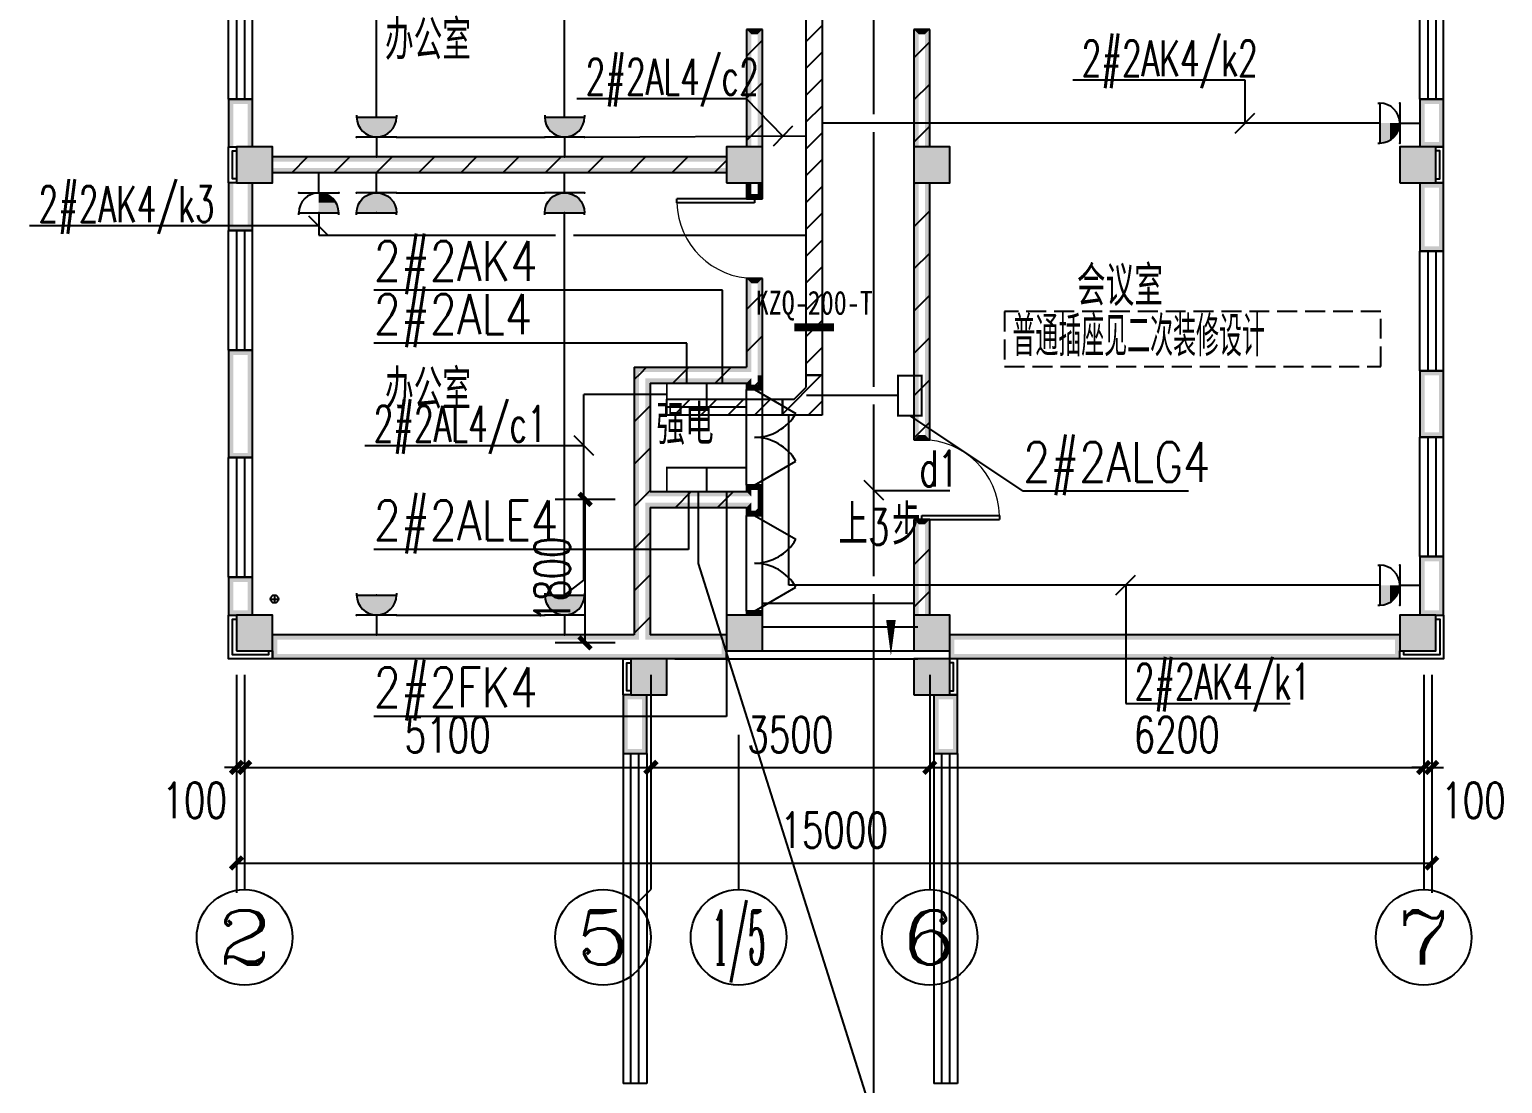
# Model space of a CAD drawing. Extents: x 101023 to 279373, y -114511 to 293844.
# Drawn here: x 127580 to 146069, y 80808 to 94038 of the extents above; entities that cross this region are included whole.
import ezdxf
from ezdxf.enums import TextEntityAlignment as Align

# ---------------------------------------------------------------- set-up
doc = ezdxf.new("R2010")
doc.units = 0
doc.header["$LTSCALE"] = 1000
doc.header["$MEASUREMENT"] = 0
doc.linetypes.add('DASH', pattern=[0.35, 0.25, -0.1])
for name, color, linetype in [('A-WALL-PATT', 252, 'Continuous'), ('AXIS', 3, 'Continuous'), ('AXIS_TEXT', 7, 'Continuous'), ('BZ', 7, 'Continuous'), ('CABLETRAY', 3, 'Continuous'), ('COLUMN', 2, 'Continuous'), ('DIM-照明', 3, 'Continuous'), ('DIM_SYMB', 3, 'Continuous'), ('DOOR_FIRE', 4, 'Continuous'), ('DOTLN', 2, 'DASH'), ('EQUIP-插座', 3, 'Continuous'), ('EQUIP-照明', 3, 'Continuous'), ('EQUIP-箱柜', 3, 'Continuous'), ('PUB_DIM', 3, 'Continuous'), ('PUB_HATCH', 8, 'Continuous'), ('PUB_TEXT', 7, 'Continuous'), ('PUB_WALL', 2, 'Continuous'), ('STAIR', 2, 'Continuous'), ('TEL_HATCH', 8, 'Continuous'), ('WALL', 2, 'Continuous'), ('WINDOW', 2, 'Continuous'), ('WIRE-照明', 6, 'Continuous'), ('抗震支吊架', 2, 'Continuous'), ('排水', 153, 'Continuous'), ('看线', 30, 'Continuous')]:
    doc.layers.add(name, color=color, linetype=linetype)
doc.styles.add('_TCH_AXIS', font='COMPLEX', dxfattribs={"bigfont": 'GBCBIG'})
doc.styles.add('_TCH_DIM', font='simplex.shx', dxfattribs={"bigfont": 'gbcbig.shx'})
doc.styles.add('_TCH_DIM_T3', font='SIMPLEX', dxfattribs={"width": 0.705882, "bigfont": 'GBCBIG'})
doc.styles.add('_TEL_DIM', font='simplex.shx', dxfattribs={"width": 0.8, "height": 3.5, "bigfont": 'gbcbig.shx'})
doc.styles.add('COMPLEX', font='COMPLEX')
doc.styles.add('kzcad', font='', dxfattribs={"width": 0.8})
doc.styles.get("Standard").update_dxf_attribs({"font": 'simplex.shx', "width": 0.8, "bigfont": 'gbcbig.shx'})
doc.styles.get('kzcad').set_extended_font_data('SimSun')
doc.dimstyles.new('_TCH_ARCH&&150', dxfattribs={"dimtxt": 446.25, "dimasz": 150, "dimexe": 375, "dimexo": 450, "dimgap": 189.375, "dimtad": 1, "dimdec": 0, "dimzin": 0, "dimdsep": 46, "dimtxsty": '_TCH_DIM_T3', "dimblk": 'ARCHTICK', "dimcen": 0.09, "dimclrt": 7, "dimazin": 2, "dimtfac": 1, "dimtdec": 0, "dimtix": 1, "dimtmove": 2, "dimatfit": 3, "dimfxl": 1, "dimtolj": 1, "dimtzin": 0, "dimarcsym": 0})
pattern_1 = [(45, (-906447.23, -635367.28), (-265.16515, 265.16515), [])]

# ---------------------------------------------------------------- blocks, each defined once
blk = doc.blocks.new('$equip$00001237')
for p, q in [((-0.5, 1.05), (-0.5, 1)), ((-0.5, 1), (0.5, 1)), ((0.5, 1.05), (0.5, 1)), ((0.5, 0.5), (-0.5, 0.5)), ((0, 0.5), (0, 0))]:
    blk.add_line(p, q)
blk.add_arc((0, 1), 0.5, 180, 0)
for p in [(0, 1), (-0.5, 0.5), (0.5, 0.5), (0, 0)]:
    blk.add_point(p)
for points in [[(0.433, 0.75), (-0.433, 0.75), (0.5, 1), (-0.5, 1)], [(0.25, 0.567), (-0.25, 0.567), (0.433, 0.75), (-0.433, 0.75)], [(0, 0.5), (0, 0.5), (0.25, 0.567), (-0.25, 0.567)]]:
    blk.add_solid(points)
at = {"flags": 9}
blk.add_attdef('A', (0, 0), '', height=0.00002, dxfattribs=at)
blk = doc.blocks.new('$equip$00001239')
for p, q in [((-0.5, 1.05), (-0.5, 1)), ((0.5, 1), (-0.5, 1)), ((0.5, 1.05), (0.5, 1)), ((0.5, 0.5), (-0.5, 0.5)), ((0, 0.5), (0, 0))]:
    blk.add_line(p, q)
blk.add_arc((0, 1), 0.5, 180, 0)
for points in [[(0, 0.75), (-0.433, 0.75), (0, 1), (-0.5, 1)], [(0, 0.567), (-0.25, 0.567), (0, 0.75), (-0.433, 0.75)], [(0, 0.5), (0, 0.5), (0, 0.567), (-0.25, 0.567)]]:
    blk.add_solid(points)
at = {"layer": 'EQUIP-照明'}
for p in [(0, 1), (-0.5, 0.5), (0.5, 0.5), (0, 0)]:
    blk.add_point(p, dxfattribs=at)
at = {"layer": 'EQUIP-照明', "flags": 9}
blk.add_attdef('A', (0, 0), '', height=0.00002, dxfattribs=at)
blk = doc.blocks.new('ng')
at = {"layer": '排水'}
for p, q in [((345991, 781358), (346091, 781358)), ((346041, 781408), (346041, 781308))]:
    blk.add_line(p, q, dxfattribs=at)
blk.add_circle((346041, 781358), 50, dxfattribs=at)
blk = doc.blocks.new('雨水管')
at = {"layer": '排水'}
blk.add_blockref('ng', (585943, -106115), dxfattribs=at)
blk = doc.blocks.new('_AXISO')
blk.add_circle((0, 0), 0.5)
at = {"layer": 'AXIS_TEXT', "style": 'COMPLEX', "width": 1.041667}
blk.add_attdef('A', text='', height=0.56, dxfattribs=at).set_placement((-0.25, -0.28), (0.25, -0.28), align=Align.FIT)
blk = doc.blocks.new('_ArchTick')
at = {"color": 0, "linetype": 'ByBlock', "const_width": 0.4}
blk.add_lwpolyline([(-0.5, -0.5), (0.5, 0.5)], dxfattribs=at)
blk = doc.blocks.new('*D88')
at = {"layer": 'Defpoints', "color": 0, "transparency": 16777216}
for p in [(931558, 802293), (946558, 802293), (946558, 800679)]:
    blk.add_point(p, dxfattribs=at)
at = {"layer": 'PUB_DIM', "color": 0, "lineweight": -2, "transparency": 16777216}
for p, q in [((931558, 801843), (931558, 800304)), ((946558, 801843), (946558, 800304)), ((931558, 800679), (946558, 800679))]:
    blk.add_line(p, q, dxfattribs=at)
at = {"layer": 'PUB_DIM', "color": 0, "lineweight": -2, "transparency": 16777216, "xscale": 150, "yscale": 150, "zscale": 150, "rotation": 180}
blk.add_blockref('_ArchTick', (931558, 800679), dxfattribs=at)
at = {"layer": 'PUB_DIM', "color": 0, "lineweight": -2, "transparency": 16777216, "xscale": 150, "yscale": 150, "zscale": 150}
blk.add_blockref('_ArchTick', (946558, 800679), dxfattribs=at)
at = {"layer": 'PUB_DIM', "color": 7, "transparency": 16777216, "insert": (939058, 801091), "char_height": 446.2, "attachment_point": 5, "style": '_TCH_DIM_T3'}
blk.add_mtext('\\A1;15000', dxfattribs=at)
blk = doc.blocks.new('*D89')
at = {"layer": 'Defpoints', "color": 0, "transparency": 16777216}
for p in [(931558, 803493), (931658, 803493), (931658, 801879)]:
    blk.add_point(p, dxfattribs=at)
at = {"layer": 'PUB_DIM', "color": 0, "lineweight": -2, "transparency": 16777216}
for p, q in [((931558, 803043), (931558, 801504)), ((931658, 803043), (931658, 801504)), ((931558, 801879), (931408, 801879)), ((931558, 801879), (931658, 801879)), ((931658, 801879), (931808, 801879))]:
    blk.add_line(p, q, dxfattribs=at)
at = {"layer": 'PUB_DIM', "color": 0, "lineweight": -2, "transparency": 16777216, "xscale": 150, "yscale": 150, "zscale": 150}
blk.add_blockref('_ArchTick', (931558, 801879), dxfattribs=at)
at = {"layer": 'PUB_DIM', "color": 0, "lineweight": -2, "transparency": 16777216, "xscale": 150, "yscale": 150, "zscale": 150, "rotation": 180}
blk.add_blockref('_ArchTick', (931658, 801879), dxfattribs=at)
at = {"layer": 'PUB_DIM', "color": 7, "transparency": 16777216, "insert": (931033, 801466), "char_height": 446.2, "attachment_point": 5, "style": '_TCH_DIM_T3'}
blk.add_mtext('\\A1;100', dxfattribs=at)
blk = doc.blocks.new('*D90')
at = {"layer": 'Defpoints', "color": 0, "transparency": 16777216}
for p in [(931658, 803493), (936758, 803493), (936758, 801879)]:
    blk.add_point(p, dxfattribs=at)
at = {"layer": 'PUB_DIM', "color": 0, "lineweight": -2, "transparency": 16777216}
for p, q in [((931658, 803043), (931658, 801504)), ((936758, 803043), (936758, 801504)), ((931658, 801879), (936758, 801879))]:
    blk.add_line(p, q, dxfattribs=at)
at = {"layer": 'PUB_DIM', "color": 0, "lineweight": -2, "transparency": 16777216, "xscale": 150, "yscale": 150, "zscale": 150, "rotation": 180}
blk.add_blockref('_ArchTick', (931658, 801879), dxfattribs=at)
at = {"layer": 'PUB_DIM', "color": 0, "lineweight": -2, "transparency": 16777216, "xscale": 150, "yscale": 150, "zscale": 150}
blk.add_blockref('_ArchTick', (936758, 801879), dxfattribs=at)
at = {"layer": 'PUB_DIM', "color": 7, "transparency": 16777216, "insert": (934208, 802291), "char_height": 446.2, "attachment_point": 5, "style": '_TCH_DIM_T3'}
blk.add_mtext('\\A1;5100', dxfattribs=at)
blk = doc.blocks.new('*D91')
at = {"layer": 'Defpoints', "color": 0, "transparency": 16777216}
for p in [(936758, 803493), (940258, 803493), (940258, 801879)]:
    blk.add_point(p, dxfattribs=at)
at = {"layer": 'PUB_DIM', "color": 0, "lineweight": -2, "transparency": 16777216}
for p, q in [((936758, 803043), (936758, 801504)), ((940258, 803043), (940258, 801504)), ((936758, 801879), (940258, 801879))]:
    blk.add_line(p, q, dxfattribs=at)
at = {"layer": 'PUB_DIM', "color": 0, "lineweight": -2, "transparency": 16777216, "xscale": 150, "yscale": 150, "zscale": 150, "rotation": 180}
blk.add_blockref('_ArchTick', (936758, 801879), dxfattribs=at)
at = {"layer": 'PUB_DIM', "color": 0, "lineweight": -2, "transparency": 16777216, "xscale": 150, "yscale": 150, "zscale": 150}
blk.add_blockref('_ArchTick', (940258, 801879), dxfattribs=at)
at = {"layer": 'PUB_DIM', "color": 7, "transparency": 16777216, "insert": (938508, 802291), "char_height": 446.2, "attachment_point": 5, "style": '_TCH_DIM_T3'}
blk.add_mtext('\\A1;3500', dxfattribs=at)
blk = doc.blocks.new('*D92')
at = {"layer": 'Defpoints', "color": 0, "transparency": 16777216}
for p in [(940258, 803493), (946458, 803493), (946458, 801879)]:
    blk.add_point(p, dxfattribs=at)
at = {"layer": 'PUB_DIM', "color": 0, "lineweight": -2, "transparency": 16777216}
for p, q in [((940258, 803043), (940258, 801504)), ((946458, 803043), (946458, 801504)), ((940258, 801879), (946458, 801879))]:
    blk.add_line(p, q, dxfattribs=at)
at = {"layer": 'PUB_DIM', "color": 0, "lineweight": -2, "transparency": 16777216, "xscale": 150, "yscale": 150, "zscale": 150, "rotation": 180}
blk.add_blockref('_ArchTick', (940258, 801879), dxfattribs=at)
at = {"layer": 'PUB_DIM', "color": 0, "lineweight": -2, "transparency": 16777216, "xscale": 150, "yscale": 150, "zscale": 150}
blk.add_blockref('_ArchTick', (946458, 801879), dxfattribs=at)
at = {"layer": 'PUB_DIM', "color": 7, "transparency": 16777216, "insert": (943358, 802291), "char_height": 446.2, "attachment_point": 5, "style": '_TCH_DIM_T3'}
blk.add_mtext('\\A1;6200', dxfattribs=at)
blk = doc.blocks.new('*D93')
at = {"layer": 'Defpoints', "color": 0, "transparency": 16777216}
for p in [(946458, 803493), (946558, 803493), (946558, 801879)]:
    blk.add_point(p, dxfattribs=at)
at = {"layer": 'PUB_DIM', "color": 0, "lineweight": -2, "transparency": 16777216}
for p, q in [((946458, 803043), (946458, 801504)), ((946558, 803043), (946558, 801504)), ((946458, 801879), (946308, 801879)), ((946458, 801879), (946558, 801879)), ((946558, 801879), (946708, 801879))]:
    blk.add_line(p, q, dxfattribs=at)
at = {"layer": 'PUB_DIM', "color": 0, "lineweight": -2, "transparency": 16777216, "xscale": 150, "yscale": 150, "zscale": 150}
blk.add_blockref('_ArchTick', (946458, 801879), dxfattribs=at)
at = {"layer": 'PUB_DIM', "color": 0, "lineweight": -2, "transparency": 16777216, "xscale": 150, "yscale": 150, "zscale": 150, "rotation": 180}
blk.add_blockref('_ArchTick', (946558, 801879), dxfattribs=at)
at = {"layer": 'PUB_DIM', "color": 7, "transparency": 16777216, "insert": (947083, 801466), "char_height": 446.2, "attachment_point": 5, "style": '_TCH_DIM_T3'}
blk.add_mtext('\\A1;100', dxfattribs=at)
blk = doc.blocks.new('*D466')
at = {"color": 0, "lineweight": -2, "transparency": 16777216}
for p, q in [((18650, 40856), (17899, 40856)), ((18274, 39056), (18274, 40856)), ((18650, 39056), (17899, 39056))]:
    blk.add_line(p, q, dxfattribs=at)
at = {"layer": 'Defpoints', "color": 0, "transparency": 16777216}
for p in [(18274, 40856), (19100, 40856), (19100, 39056)]:
    blk.add_point(p, dxfattribs=at)
at = {"color": 0, "lineweight": -2, "transparency": 16777216, "xscale": 150, "yscale": 150, "zscale": 150}
for p, rotation in [((18274, 40856), 90), ((18274, 39056), 270)]:
    blk.add_blockref('_ArchTick', p, dxfattribs=dict(at, rotation=rotation))
at = {"color": 7, "transparency": 16777216, "insert": (17862, 39851), "char_height": 446.2, "attachment_point": 5, "rotation": 90, "style": '_TCH_DIM_T3'}
blk.add_mtext('\\A1;1800', dxfattribs=at)
blk = doc.blocks.new('$WINLIB2D$00000001')
at = {"color": 0}
for points in [[(-0.5, 0.5), (-0.5, -0.5)], [(-0.5, 0.5), (0.5, 0.5)], [(0.5, -0.5), (0.5, 0.5)], [(0.5, 0.1667), (-0.5, 0.1667)], [(0.5, -0.1667), (-0.5, -0.1667)], [(-0.5, -0.5), (0.5, -0.5)]]:
    blk.add_lwpolyline(points, dxfattribs=at)
blk = doc.blocks.new('$DorLib2D$00000001')
for p, q in [((0.45, 0.975), (0.5, 0.975)), ((0.45, 0), (0.45, 0.975)), ((0.5, 0), (0.5, 0.975)), ((0.5, 0), (0.45, 0))]:
    blk.add_line(p, q)
at = {"lineweight": 13}
blk.add_arc((0.475, 0), 0.975, 91.4693, 180, dxfattribs=at)
blk = doc.blocks.new('_FZH')
blk.add_lwpolyline([(-0.5, -0.5), (0.5, -0.5), (0.5, 0.5), (-0.5, 0.5)], close=True)
at = {"layer": 'PUB_HATCH'}
blk.add_solid([(-0.5, -0.5), (0.5, -0.5), (-0.5, 0.5), (0.5, 0.5)], dxfattribs=at)
blk = doc.blocks.new('$DorLib2D$00000231')
at = {"color": 0}
for p, q in [((-0.5, 0), (-0.25, 0.433)), ((0.5, 0), (0.25, 0.433))]:
    blk.add_line(p, q, dxfattribs=at)
for centre, start, end in [((-0.5, 0), 0, 60), ((0.5, 0), 120, 180)]:
    blk.add_arc(centre, 0.5, start, end, dxfattribs=at)
blk = doc.blocks.new('ERT')
at = {"layer": 'AXIS'}
for p, q in [((931658.2, 802865.3), (931658.2, 800345.8)), ((936758.2, 802865.3), (936758.2, 800345.8)), ((940258.2, 802865.3), (940258.2, 800345.8)), ((946458.2, 802865.3), (946458.2, 800345.8)), ((937858.2, 802289.1), (937858.2, 800345.8)), ((936582.5, 800170.1), (936758.2, 800345.8))]:
    blk.add_line(p, q, dxfattribs=at)
ref = blk.add_blockref('_AXISO', (931658.2, 799745.8), dxfattribs=dict(at, xscale=1200, yscale=1200, zscale=1200))
ref.add_attrib('A', '2', dxfattribs={"layer": 'AXIS_TEXT', "height": 678.8, "style": '_TCH_AXIS', "width": 1.5}).set_placement((931318.8, 799406.4), (931997.6, 799406.4), align=Align.FIT)
ref = blk.add_blockref('_AXISO', (936158.2, 799745.8), dxfattribs=dict(at, xscale=1200, yscale=1200, zscale=1200))
ref.add_attrib('A', '5', dxfattribs={"layer": 'AXIS_TEXT', "height": 678.8, "style": '_TCH_AXIS', "width": 1.5}).set_placement((935818.8, 799406.4), (936497.6, 799406.4), align=Align.FIT)
ref = blk.add_blockref('_AXISO', (937858.2, 799745.8), dxfattribs=dict(at, xscale=1200, yscale=1200, zscale=1200))
ref.add_attrib('A', '1/5', dxfattribs={"layer": 'AXIS_TEXT', "height": 678.82, "style": '_TCH_AXIS', "width": 0.411765}).set_placement((937518.8, 799406.4), (938197.6, 799406.4), align=Align.FIT)
ref = blk.add_blockref('_AXISO', (940258.2, 799745.8), dxfattribs=dict(at, xscale=1200, yscale=1200, zscale=1200))
ref.add_attrib('A', '6', dxfattribs={"layer": 'AXIS_TEXT', "height": 678.8, "style": '_TCH_AXIS', "width": 1.5}).set_placement((939918.8, 799406.4), (940597.6, 799406.4), align=Align.FIT)
ref = blk.add_blockref('_AXISO', (946458.2, 799745.8), dxfattribs=dict(at, xscale=1200, yscale=1200, zscale=1200))
ref.add_attrib('A', '7', dxfattribs={"layer": 'AXIS_TEXT', "height": 678.8, "style": '_TCH_AXIS', "width": 1.5}).set_placement((946118.8, 799406.4), (946797.6, 799406.4), align=Align.FIT)
at = {"layer": 'PUB_DIM'}
for base, p1, p2, picture, middle in [((931658.2, 801878.7), (931558.2, 803492.7), (931658.2, 803492.7), '*D89', (931033.2, 801466.2)), ((946558.2, 801878.7), (946458.2, 803492.7), (946558.2, 803492.7), '*D93', (947083.2, 801466.2))]:
    dim = blk.add_linear_dim(base=base, p1=p1, p2=p2, angle=0, dimstyle='_TCH_ARCH&&150', dxfattribs=at)
    dim.commit()
    dim.dimension.update_dxf_attribs({"geometry": picture, "text_midpoint": middle, "dimtype": 129})
for p1, p2, picture, middle in [((931658.2, 803492.7), (936758.2, 803492.7), '*D90', (934208.2, 802291.2)), ((936758.2, 803492.7), (940258.2, 803492.7), '*D91', (938508.2, 802291.2)), ((940258.2, 803492.7), (946458.2, 803492.7), '*D92', (943358.2, 802291.2)), ((931558.2, 802292.7), (946558.2, 802292.7), '*D88', (939058.2, 801091.2))]:
    dim = blk.add_aligned_dim(p1=p1, p2=p2, distance=-1614.1, dimstyle='_TCH_ARCH&&150', dxfattribs=at)
    dim.commit()
    dim.dimension.update_dxf_attribs({"geometry": picture, "text_midpoint": middle})
blk = doc.blocks.new('A$C54854E18')
at = {"layer": 'A-WALL-PATT'}
h = blk.add_hatch(dxfattribs=at)
h.set_pattern_fill('普通砖', color=256, scale=150, style=0)
h.set_pattern_definition(pattern_1)
h.paths.add_polyline_path([(20300, 45280.5), (20500, 45280.5), (20500, 46755), (20300, 46755)])
h = blk.add_hatch(dxfattribs=at)
h.set_pattern_fill('普通砖', color=256, scale=150, style=0)
h.set_pattern_definition(pattern_1)
h.paths.add_polyline_path([(22400, 45280.5), (22600, 45280.5), (22600, 46755), (22400, 46755)])
h = blk.add_hatch(dxfattribs=at)
h.set_pattern_fill('普通砖', color=256, scale=150, style=0)
h.set_pattern_definition(pattern_1)
h.paths.add_polyline_path([(14350, 45155.5), (14350, 44955.5), (20050, 44955.5), (20050, 45155.5)])
h = blk.add_hatch(dxfattribs=at)
h.set_pattern_fill('普通砖', color=256, scale=150, style=0)
h.set_pattern_definition(pattern_1)
h.paths.add_polyline_path([(20500, 44830.5), (20300, 44830.5), (20300, 44630.5), (20500, 44630.5)])
h = blk.add_hatch(dxfattribs=at)
h.set_pattern_fill('普通砖', color=256, scale=150, style=0)
h.set_pattern_definition(pattern_1)
h.paths.add_polyline_path([(22600, 44830.5), (22400, 44830.5), (22400, 41605.4), (22600, 41605.4)])
h = blk.add_hatch(dxfattribs=at)
h.set_pattern_fill('普通砖', color=256, scale=150, style=0)
h.set_pattern_definition(pattern_1)
h.paths.add_polyline_path([(20366.7, 42415.5), (20500, 42415.5), (20500, 43630.5), (20300, 43630.5), (20300, 42515.5), (20360, 42455.5)])
h = blk.add_hatch(dxfattribs=at)
h.set_pattern_fill('普通砖', color=256, scale=150, style=0)
h.set_pattern_definition(pattern_1)
h.paths.add_polyline_path([(19089.7, 42315.5), (18889.7, 42515.5), (18889.7, 40855.5), (19023.1, 40855.5), (19029.7, 40895.5), (19089.7, 40955.5)])
h = blk.add_hatch(dxfattribs=at)
h.set_pattern_fill('普通砖', color=256, scale=150, style=0)
h.set_pattern_definition(pattern_1)
h.paths.add_polyline_path([(18889.7, 42515.5), (19089.7, 42315.5), (20300, 42315.5), (20360, 42375.5), (20366.7, 42415.5), (20360, 42455.5), (20300, 42515.5)])
h = blk.add_hatch(dxfattribs=at)
h.set_pattern_fill('普通砖', color=256, scale=150, style=0)
h.set_pattern_definition(pattern_1)
h.paths.add_polyline_path([(20360, 42375.5), (20300, 42315.5), (20300, 42235.5), (20500, 42235.5), (20500, 42415.5), (20366.7, 42415.5)])
h = blk.add_hatch(dxfattribs=at)
h.set_pattern_fill('普通砖', color=256, scale=150, style=0)
h.set_pattern_definition(pattern_1)
h.paths.add_polyline_path([(19023.1, 40855.5), (19029.7, 40815.5), (19089.7, 40755.5), (20300, 40755.5), (20360, 40815.5), (20366.7, 40855.5), (20360, 40895.5), (20300, 40955.5), (19089.7, 40955.5), (19029.7, 40895.5)])
h = blk.add_hatch(dxfattribs=at)
h.set_pattern_fill('普通砖', color=256, scale=150, style=0)
h.set_pattern_definition(pattern_1)
h.paths.add_polyline_path([(19023.1, 40855.5), (18889.7, 40855.5), (18889.7, 39155.5), (18989.7, 39055.5), (19089.7, 39155.5), (19089.7, 40755.5), (19029.7, 40815.5)])
h = blk.add_hatch(dxfattribs=at)
h.set_pattern_fill('普通砖', color=256, scale=150, style=0)
h.set_pattern_definition(pattern_1)
h.paths.add_polyline_path([(20360, 40815.5), (20300, 40755.5), (20300, 40655.5), (20500, 40655.5), (20500, 40855.5), (20366.7, 40855.5)])
h = blk.add_hatch(dxfattribs=at)
h.set_pattern_fill('普通砖', color=256, scale=150, style=0)
h.set_pattern_definition(pattern_1)
h.paths.add_polyline_path([(22400, 39405.5), (22600, 39405.5), (22600, 40605.4), (22400, 40605.4)])
at = {"layer": 'PUB_WALL'}
for points in [[(20500, 46755), (20300, 46755), (20360, 46695), (20440, 46695)], [(20300, 45280.5), (20360, 45280.5), (20360, 46695), (20300, 46755)], [(20440, 45280.5), (20500, 45280.5), (20500, 46755), (20440, 46695)], [(22600, 46755), (22400, 46755), (22460, 46695), (22540, 46695)], [(22400, 45280.5), (22460, 45280.5), (22460, 46695), (22400, 46755)], [(22540, 45280.5), (22600, 45280.5), (22600, 46755), (22540, 46695)], [(14100, 45880.5), (13800, 45880.5), (13860, 45820.5), (14040, 45820.5)], [(13800, 45880.5), (13800, 45280.5), (13860, 45280.5), (13860, 45820.5)], [(14100, 45280.5), (14100, 45880.5), (14040, 45820.5), (14040, 45280.5)], [(29050, 45880.5), (28750, 45880.5), (28810, 45820.5), (28990, 45820.5)], [(28750, 45880.5), (28750, 45280.5), (28810, 45340.5), (28810, 45820.5)], [(29050, 45280.5), (29050, 45880.5), (28990, 45820.5), (28990, 45340.5)], [(28750, 45280.5), (29050, 45280.5), (28990, 45340.5), (28810, 45340.5)], [(14350, 45280.5), (13900, 45280.5), (13960, 45220.5), (14290, 45220.5)], [(13900, 45280.5), (13900, 44830.5), (13960, 44890.5), (13960, 45220.5)], [(14350, 44830.5), (14350, 45280.5), (14290, 45220.5), (14290, 44890.5)], [(14350, 45155.5), (14350, 45095.5), (20050, 45095.5), (20050, 45155.5)], [(20500, 45280.5), (20050, 45280.5), (20110, 45220.5), (20440, 45220.5)], [(20050, 45280.5), (20050, 44830.5), (20110, 44890.5), (20110, 45220.5)], [(20500, 44830.5), (20500, 45280.5), (20440, 45220.5), (20440, 44890.5)], [(22850, 45280.5), (22400, 45280.5), (22460, 45220.5), (22790, 45220.5)], [(22400, 45280.5), (22400, 44830.5), (22460, 44890.5), (22460, 45220.5)], [(22850, 44830.5), (22850, 45280.5), (22790, 45220.5), (22790, 44890.5)], [(28950, 45280.5), (28500, 45280.5), (28560, 45220.5), (28890, 45220.5)], [(28500, 45280.5), (28500, 44830.5), (28560, 44890.5), (28560, 45220.5)], [(28950, 44830.5), (28950, 45280.5), (28890, 45220.5), (28890, 44890.5)], [(14350, 45015.5), (14350, 44955.5), (20050, 44955.5), (20050, 45015.5)], [(13800, 44830.5), (13800, 44230.5), (13860, 44290.5), (13860, 44830.5)], [(13900, 44830.5), (14350, 44830.5), (14290, 44890.5), (13960, 44890.5)], [(14100, 44230.5), (14100, 44830.5), (14040, 44830.5), (14040, 44290.5)], [(20050, 44830.5), (20500, 44830.5), (20440, 44890.5), (20110, 44890.5)], [(20360, 44830.5), (20300, 44830.5), (20300, 44630.5), (20360, 44690.5)], [(20500, 44830.5), (20440, 44830.5), (20440, 44690.5), (20500, 44630.5)], [(22400, 44830.5), (22850, 44830.5), (22790, 44890.5), (22460, 44890.5)], [(22460, 44830.5), (22400, 44830.5), (22400, 41605.4), (22460, 41665.4)], [(22600, 44830.5), (22540, 44830.5), (22540, 41665.4), (22600, 41605.4)], [(28500, 44830.5), (28950, 44830.5), (28890, 44890.5), (28560, 44890.5)], [(28750, 44830.5), (28750, 43972.2), (28810, 44032.2), (28810, 44770.5)], [(29050, 44830.5), (28750, 44830.5), (28810, 44770.5), (28990, 44770.5)], [(29050, 43972.2), (29050, 44830.5), (28990, 44770.5), (28990, 44032.2)], [(20300, 44630.5), (20500, 44630.5), (20440, 44690.5), (20360, 44690.5)], [(13800, 44230.5), (14100, 44230.5), (14040, 44290.5), (13860, 44290.5)], [(28750, 43972.2), (29050, 43972.2), (28990, 44032.2), (28810, 44032.2)], [(20500, 43630.5), (20300, 43630.5), (20360, 43570.5), (20440, 43570.5)], [(20300, 43630.5), (20300, 42515.5), (20360, 42455.5), (20360, 43570.5)], [(20500, 42415.5), (20500, 43630.5), (20440, 43570.5), (20440, 42415.5)], [(14100, 42730.5), (13800, 42730.5), (13860, 42670.5), (14040, 42670.5)], [(13800, 42730.5), (13800, 41380.5), (13860, 41440.5), (13860, 42670.5)], [(14100, 41380.5), (14100, 42730.5), (14040, 42670.5), (14040, 41440.5)], [(18889.7, 42515.5), (18889.7, 40855.5), (18949.7, 40855.5), (18949.7, 42455.5)], [(18889.7, 42515.5), (20300, 42515.5), (20360, 42455.5), (18949.7, 42455.5)], [(19089.7, 42315.5), (19089.7, 40955.5), (19029.7, 40895.5), (19029.7, 42375.5)], [(19089.7, 42315.5), (20300, 42315.5), (20360, 42375.5), (19029.7, 42375.5)], [(20300, 42315.5), (20300, 42235.5), (20360, 42295.5), (20360, 42375.5)], [(20500, 42235.5), (20500, 42415.5), (20440, 42415.5), (20440, 42295.5)], [(28750, 42472.2), (28750, 41638.9), (28810, 41698.9), (28810, 42412.2)], [(29050, 42472.2), (28750, 42472.2), (28810, 42412.2), (28990, 42412.2)], [(29050, 41638.9), (29050, 42472.2), (28990, 42412.2), (28990, 41698.9)], [(20300, 42235.5), (20500, 42235.5), (20440, 42295.5), (20360, 42295.5)], [(22400, 41605.4), (22600, 41605.4), (22540, 41665.4), (22460, 41665.4)], [(28750, 41638.9), (29050, 41638.9), (28990, 41698.9), (28810, 41698.9)], [(13800, 41380.5), (14100, 41380.5), (14040, 41440.5), (13860, 41440.5)], [(19089.7, 40955.5), (20300, 40955.5), (20360, 40895.5), (19029.7, 40895.5)], [(20500, 41035.5), (20300, 41035.5), (20360, 40975.5), (20440, 40975.5)], [(20300, 41035.5), (20300, 40955.5), (20360, 40895.5), (20360, 40975.5)], [(20500, 40855.5), (20500, 41035.5), (20440, 40975.5), (20440, 40855.5)], [(18889.7, 40855.5), (18889.7, 39155.5), (18949.7, 39095.5), (18949.7, 40855.5)], [(19089.7, 40755.5), (20300, 40755.5), (20360, 40815.5), (19029.7, 40815.5)], [(19089.7, 40755.5), (19089.7, 39155.5), (19029.7, 39095.5), (19029.7, 40815.5)], [(20300, 40755.5), (20300, 40655.5), (20360, 40715.5), (20360, 40815.5)], [(20300, 40655.5), (20500, 40655.5), (20440, 40715.5), (20360, 40715.5)], [(20500, 40655.5), (20500, 40855.5), (20440, 40855.5), (20440, 40715.5)], [(22600, 40605.4), (22400, 40605.4), (22460, 40545.4), (22540, 40545.4)], [(22400, 39405.5), (22460, 39405.5), (22460, 40545.4), (22400, 40605.4)], [(22540, 39405.5), (22600, 39405.5), (22600, 40605.4), (22540, 40545.4)], [(29050, 40138.9), (28750, 40138.9), (28810, 40078.9), (28990, 40078.9)], [(28750, 40138.9), (28750, 39405.5), (28810, 39465.5), (28810, 40078.9)], [(29050, 39405.5), (29050, 40138.9), (28990, 40078.9), (28990, 39465.5)], [(14100, 39880.5), (13800, 39880.5), (13860, 39820.5), (14040, 39820.5)], [(13800, 39880.5), (13800, 39405.5), (13860, 39465.5), (13860, 39820.5)], [(14100, 39405.5), (14100, 39880.5), (14040, 39820.5), (14040, 39465.5)], [(13800, 39405.5), (14100, 39405.5), (14040, 39465.5), (13860, 39465.5)], [(14350, 39405.5), (13900, 39405.5), (13960, 39345.5), (14290, 39345.5)], [(13900, 39405.5), (13900, 38955.5), (13960, 39015.5), (13960, 39345.5)], [(14350, 38955.5), (14350, 39405.5), (14290, 39345.5), (14290, 39015.5)], [(20500, 39405.5), (20050, 39405.5), (20110, 39345.5), (20440, 39345.5)], [(20050, 39405.5), (20050, 38955.5), (20110, 39015.5), (20110, 39345.5)], [(20350, 39405.5), (20450, 39405.5), (20500, 39455.5), (20300, 39455.5)], [(20300, 39405.5), (20350, 39405.5), (20300, 39455.5)], [(20500, 38955.5), (20500, 39405.5), (20440, 39345.5), (20440, 39015.5)], [(20450, 39405.5), (20500, 39405.5), (20500, 39455.5)], [(22850, 39405.5), (22400, 39405.5), (22460, 39345.5), (22790, 39345.5)], [(22400, 39405.5), (22400, 38955.5), (22460, 39015.5), (22460, 39345.5)], [(22850, 38955.5), (22850, 39405.5), (22790, 39345.5), (22790, 39015.5)], [(28950, 39405.5), (28500, 39405.5), (28560, 39345.5), (28890, 39345.5)], [(28500, 39405.5), (28500, 38955.5), (28560, 39015.5), (28560, 39345.5)], [(28750, 39405.5), (29050, 39405.5), (28990, 39465.5), (28810, 39465.5)], [(28950, 38955.5), (28950, 39405.5), (28890, 39345.5), (28890, 39015.5)], [(13900, 38955.5), (14350, 38955.5), (14290, 39015.5), (13960, 39015.5)], [(18889.7, 39155.5), (14350, 39155.5), (14350, 39095.5), (18949.7, 39095.5)], [(14350, 38855.5), (14410, 38855.5), (14410, 39155.5), (14350, 39155.5)], [(20050, 39155.5), (19089.7, 39155.5), (19029.7, 39095.5), (20050, 39095.5)], [(20050, 38855.5), (20050, 39155.5), (19990, 39155.5), (19990, 38855.5)], [(20050, 38955.5), (20500, 38955.5), (20440, 39015.5), (20110, 39015.5)], [(22400, 38955.5), (22850, 38955.5), (22790, 39015.5), (22460, 39015.5)], [(28500, 39155.5), (22850, 39155.5), (22850, 39095.5), (28500, 39095.5)], [(22850, 38855.5), (22910, 38855.5), (22910, 39155.5), (22850, 39155.5)], [(28500, 38855.5), (28500, 39155.5), (28440, 39155.5), (28440, 38855.5)], [(28500, 38955.5), (28950, 38955.5), (28890, 39015.5), (28560, 39015.5)], [(18989.7, 38855.5), (18989.7, 38915.5), (14350, 38915.5), (14350, 38855.5)], [(19300, 38855.5), (18850, 38855.5), (18910, 38795.5), (19240, 38795.5)], [(18850, 38855.5), (18850, 38405.5), (18910, 38465.5), (18910, 38795.5)], [(20050, 38855.5), (20050, 38915.5), (18989.7, 38915.5), (18989.7, 38855.5)], [(19300, 38405.5), (19300, 38855.5), (19240, 38795.5), (19240, 38465.5)], [(22850, 38855.5), (22400, 38855.5), (22460, 38795.5), (22790, 38795.5)], [(22400, 38855.5), (22400, 38405.5), (22460, 38465.5), (22460, 38795.5)], [(22850, 38405.5), (22850, 38855.5), (22790, 38795.5), (22790, 38465.5)], [(28500, 38855.5), (28500, 38915.5), (22850, 38915.5), (22850, 38855.5)], [(18850, 38405.5), (19300, 38405.5), (19240, 38465.5), (18910, 38465.5)], [(22400, 38405.5), (22850, 38405.5), (22790, 38465.5), (22460, 38465.5)], [(18750, 38405.5), (18750, 37665.5), (18810, 37725.5), (18810, 38345.5)], [(19050, 38405.5), (18750, 38405.5), (18810, 38345.5), (18990, 38345.5)], [(19050, 37665.5), (19050, 38405.5), (18990, 38345.5), (18990, 37725.5)], [(22650, 38405.5), (22650, 37665.5), (22710, 37725.5), (22710, 38345.5)], [(22950, 38405.5), (22650, 38405.5), (22710, 38345.5), (22890, 38345.5)], [(22950, 37665.5), (22950, 38405.5), (22890, 38345.5), (22890, 37725.5)], [(18750, 37665.5), (19050, 37665.5), (18990, 37725.5), (18810, 37725.5)], [(22650, 37665.5), (22950, 37665.5), (22890, 37725.5), (22710, 37725.5)]]:
    blk.add_hatch(color=256, dxfattribs=at).paths.add_polyline_path(points)
for points in [[(13900, 44830.5), (13800, 44830.5), (13800, 45280.5), (13900, 45280.5)], [(13900, 44880.5), (13850, 44880.5), (13850, 45230.5), (13900, 45230.5)], [(28950, 44830.5), (29050, 44830.5), (29050, 45280.5), (28950, 45280.5)], [(28950, 44880.5), (29000, 44880.5), (29000, 45230.5), (28950, 45230.5)], [(14350, 38955.5), (14350, 38855.5), (13800, 38855.5), (13800, 39405.5), (13900, 39405.5)], [(28950, 39405.5), (29050, 39405.5), (29050, 38855.5), (28500, 38855.5), (28500, 38955.5)], [(14300, 38955.5), (14300, 38905.5), (13850, 38905.5), (13850, 39355.5), (13900, 39355.5)], [(28950, 39355.5), (29000, 39355.5), (29000, 38905.5), (28550, 38905.5), (28550, 38955.5)], [(18850, 38405.5), (18750, 38405.5), (18750, 38855.5), (18850, 38855.5)], [(22850, 38405.5), (22950, 38405.5), (22950, 38855.5), (22850, 38855.5)], [(18850, 38455.5), (18800, 38455.5), (18800, 38805.5), (18850, 38805.5)], [(22850, 38455.5), (22900, 38455.5), (22900, 38805.5), (22850, 38805.5)]]:
    blk.add_lwpolyline(points)
at = {"layer": 'DIM_SYMB'}
blk.add_lwpolyline([(22112.8, 40280.7, 0, 0, 0), (22112.8, 40280.7, 0, 0, 0), (22112.8, 38893.5, 0, 120, 0), (22112.8, 39343.5, 0, 0, 0)], format="xyseb", dxfattribs=at)
at = {"layer": 'DOOR_FIRE'}
for p, q in [((20300, 41035.5), (20300, 42235.5)), ((20500, 41035.5), (20500, 42235.5)), ((20300, 39455.5), (20300, 40655.5)), ((20500, 39455.5), (20500, 40655.5))]:
    blk.add_line(p, q, dxfattribs=at)
at = {"layer": 'WALL'}
for p, q in [((20500, 46755), (20300, 46755)), ((20300, 46755), (20300, 45280.5)), ((20500, 45280.5), (20500, 46755)), ((22600, 46755), (22400, 46755)), ((22400, 46755), (22400, 45280.5)), ((22600, 45280.5), (22600, 46755)), ((14100, 45880.5), (13800, 45880.5)), ((13800, 45880.5), (13800, 45280.5)), ((14100, 45280.5), (14100, 45880.5)), ((29050, 45880.5), (28750, 45880.5)), ((28750, 45880.5), (28750, 45280.5)), ((29050, 45280.5), (29050, 45880.5)), ((20050, 45155.5), (14350, 45155.5)), ((28950, 45280.5), (29050, 45280.5)), ((20050, 44955.5), (14350, 44955.5)), ((13800, 44830.5), (13800, 44230.5)), ((14100, 44230.5), (14100, 44830.5)), ((20300, 44830.5), (20300, 44630.5)), ((20500, 44630.5), (20500, 44830.5)), ((22400, 44830.5), (22400, 41605.4)), ((22600, 41605.4), (22600, 44830.5)), ((28750, 44830.5), (28750, 43972.2)), ((29050, 44830.5), (28950, 44830.5)), ((29050, 43972.2), (29050, 44830.5)), ((20300, 44630.5), (20500, 44630.5)), ((13800, 44230.5), (14100, 44230.5)), ((28750, 43972.2), (29050, 43972.2)), ((20500, 43630.5), (20300, 43630.5)), ((20300, 43630.5), (20300, 42515.5)), ((20500, 42415.5), (20500, 43630.5)), ((14100, 42730.5), (13800, 42730.5)), ((13800, 42730.5), (13800, 41380.5)), ((14100, 41380.5), (14100, 42730.5)), ((18889.7, 42515.5), (18889.7, 40855.5)), ((18889.7, 42515.5), (20300, 42515.5)), ((20500, 42235.5), (20500, 42415.5)), ((28750, 42472.2), (28750, 41638.9)), ((29050, 42472.2), (28750, 42472.2)), ((29050, 41638.9), (29050, 42472.2)), ((19089.7, 42315.5), (19089.7, 40955.5)), ((19089.7, 42315.5), (20300, 42315.5)), ((20300, 42315.5), (20300, 42235.5)), ((20300, 42235.5), (20500, 42235.5)), ((22400, 41605.4), (22600, 41605.4)), ((28750, 41638.9), (29050, 41638.9)), ((13800, 41380.5), (14100, 41380.5)), ((19089.7, 40955.5), (20300, 40955.5)), ((20500, 41035.5), (20300, 41035.5)), ((20300, 41035.5), (20300, 40955.5)), ((20500, 40855.5), (20500, 41035.5)), ((18889.7, 40855.5), (18889.7, 39155.5)), ((19089.7, 40755.5), (20300, 40755.5)), ((19089.7, 40755.5), (19089.7, 39155.5)), ((20300, 40755.5), (20300, 40655.5)), ((20500, 40655.5), (20500, 40855.5)), ((20300, 40655.5), (20500, 40655.5)), ((22600, 40605.4), (22400, 40605.4)), ((22400, 40605.4), (22400, 39405.5)), ((22600, 39405.5), (22600, 40605.4)), ((29050, 40138.9), (28750, 40138.9)), ((28750, 40138.9), (28750, 39405.5)), ((29050, 39405.5), (29050, 40138.9)), ((14100, 39880.5), (13800, 39880.5)), ((13800, 39880.5), (13800, 39405.5)), ((14100, 39405.5), (14100, 39880.5)), ((13800, 39405.5), (13900, 39405.5)), ((20500, 39455.5), (20300, 39455.5)), ((20300, 39455.5), (20300, 39405.5)), ((20500, 39405.5), (20500, 39455.5)), ((28950, 39405.5), (29050, 39405.5)), ((18889.7, 39155.5), (14350, 39155.5)), ((20050, 39155.5), (19089.7, 39155.5)), ((28500, 39155.5), (22850, 39155.5)), ((14350, 38855.5), (14350, 38955.5)), ((18989.7, 38855.5), (14350, 38855.5)), ((20050, 38855.5), (18989.7, 38855.5)), ((20050, 38855.5), (20050, 38955.5)), ((22850, 38855.5), (22850, 38955.5)), ((28500, 38855.5), (22850, 38855.5)), ((28500, 38855.5), (28500, 38955.5)), ((18750, 38405.5), (18750, 37665.5)), ((18850, 38405.5), (18750, 38405.5)), ((19050, 37665.5), (19050, 38405.5)), ((22650, 38405.5), (22650, 37665.5)), ((22950, 38405.5), (22850, 38405.5)), ((22950, 37665.5), (22950, 38405.5)), ((18750, 37665.5), (19050, 37665.5)), ((22650, 37665.5), (22950, 37665.5))]:
    blk.add_line(p, q, dxfattribs=at)
at = {"layer": '看线'}
for p, q in [((20500, 39555.5), (22400, 39555.5)), ((20500, 39255.5), (22450, 39255.5)), ((19400, 38855.5), (22450, 38855.5)), ((20500, 38955.5), (22425, 38955.5))]:
    blk.add_line(p, q, dxfattribs=at)
blk.add_blockref('雨水管', (-917608.2, -635636.5))
at = {"layer": 'COLUMN', "xscale": 449.9999998612329, "yscale": 449.9999999998836, "zscale": 449.9999999998836, "rotation": 8.87865302538905e-09}
for p in [(14125, 45055.5), (20275, 45055.5), (22625, 45055.5), (28725, 45055.5), (14125, 39180.5), (20275, 39180.5), (22625, 39180.5), (28725, 39180.5), (19075, 38630.5), (22625, 38630.5)]:
    blk.add_blockref('_FZH', p, dxfattribs=at)
at = {"layer": 'DOOR_FIRE', "xscale": 1200, "yscale": 1200, "zscale": 200, "rotation": 270}
for p in [(20400, 41635.5), (20400, 40055.5)]:
    blk.add_blockref('$DorLib2D$00000231', p, dxfattribs=at)
at = {"layer": 'WALL'}
blk.add_blockref('ERT', (-917658.2, -764386.5), dxfattribs=at)
at = {"layer": 'WINDOW'}
for name, p, xscale, yscale, zscale, rotation in [('$WINLIB2D$00000001', (13950, 46630.5), 1500, 300, 1500, 90), ('$WINLIB2D$00000001', (28900, 46630.5), 1500, 300, -1500, 90), ('$DorLib2D$00000001', (20400, 44130.5), 1000, 1000, 1000, 90), ('$WINLIB2D$00000001', (13950, 43480.5), 1500, 300, 1500, 90), ('$WINLIB2D$00000001', (28900, 43222.2), 1500, 300, -1500, 90), ('$DorLib2D$00000001', (22500, 41105.4), 1000, 1000, -1000, 270), ('$WINLIB2D$00000001', (28900, 40888.9), 1500, 300, -1500, 90), ('$WINLIB2D$00000001', (13950, 40630.5), 1500, 300, 1500, 90), ('$WINLIB2D$00000001', (18900, 35595.5), -4140, 300, -4140, 90), ('$WINLIB2D$00000001', (22800, 35595.5), -4140, 300, -4140, 90)]:
    blk.add_blockref(name, p, dxfattribs=dict(at, xscale=xscale, yscale=yscale, zscale=zscale, rotation=rotation))
at = {"layer": 'DIM_SYMB', "color": 7, "style": '_TCH_DIM'}
for s, p in [('上', (21456.8, 40286.1)), ('步', (22125.5, 40286.1))]:
    blk.add_text(s, height=506.4, dxfattribs=at).set_placement(p)
at = {"layer": 'DIM_SYMB', "color": 7, "style": '_TCH_DIM', "width": 0.705882}
blk.add_text('3', height=446.2, dxfattribs=at).set_placement((21825.5, 40286.1))
at = {"layer": 'PUB_TEXT'}
for s, p in [('办公室', (15762.3, 46374.1)), ('会议室', (24446.5, 43287.3)), ('办公室', (15762.3, 41988.5)), ('强电', (19168.4, 41546.5))]:
    blk.add_text(s, height=500, dxfattribs=at).set_placement(p)
dim = blk.add_linear_dim(base=(18274.4, 40855.5), p1=(19100, 39055.5), p2=(19100, 40855.5), angle=90, dimstyle='_TCH_ARCH&&150')
dim.commit()
dim.dimension.update_dxf_attribs({"geometry": '*D466', "text_midpoint": (17861.9, 39851.4), "dimtype": 129})

msp = doc.modelspace()

# ---------------------------------------------------------------- linework, layer by layer
at = {"layer": 'BZ'}
for p, q in [((136277, 90765), (131901, 90765)), ((136277, 89598), (136277, 90765)), ((135830, 90099), (131901, 90099)), ((135830, 89598), (135830, 90099)), ((140051, 88243), (138630, 89192)), ((135854, 88238), (135854, 87511)), ((136330, 88238), (136330, 85415)), ((142126, 88243), (140051, 88243)), ((135854, 87511), (131901, 87511)), ((136330, 85415), (131901, 85415))]:
    msp.add_line(p, q, dxfattribs=at)
at = {"layer": 'CABLETRAY'}
for p, q in [((137330, 89698), (137330, 112769)), ((137530, 112769), (137530, 89698)), ((137530, 89698), (137330, 89698)), ((137330, 89548), (137330, 89698)), ((137330, 89698), (137530, 89698)), ((137530, 89698), (137530, 89198)), ((137180, 89398), (137330, 89548)), ((135580, 89198), (135580, 89398)), ((135580, 89398), (137030, 89398)), ((137030, 89398), (137030, 89198)), ((137030, 89198), (137030, 89398)), ((137030, 89398), (137180, 89398)), ((137030, 89198), (135580, 89198)), ((137530, 89198), (137030, 89198))]:
    msp.add_line(p, q, dxfattribs=at)
at = {"layer": 'DIM-照明'}
for p, q in [((137159, 92824), (136913, 92575)), ((142714, 92738), (142962, 92986)), ((131335, 91447), (131088, 91695)), ((134662, 88689), (134415, 88937)), ((138303, 88129), (138056, 88376)), ((141216, 86940), (141463, 87187))]:
    msp.add_line(p, q, dxfattribs=at)
for points in [[(142838, 93400), (140674, 93400)], [(142838, 92862), (142838, 93400)], [(136580, 93169), (134449, 93169)], [(137036, 92699), (136580, 93169)], [(129744, 91571), (127580, 91571)], [(131212, 91571), (129744, 91571)], [(133819, 88813), (131789, 88813)], [(134539, 88813), (133819, 88813)], [(138180, 88253), (138641, 88253)], [(138641, 88253), (139132, 88253)], [(141340, 87063), (141340, 85577)], [(141340, 85577), (143403, 85577)]]:
    msp.add_lwpolyline(points, dxfattribs=at)
at = {"layer": 'DOTLN', "linetype": 'DASH'}
msp.add_lwpolyline([(139820, 89807), (144542, 89807), (144542, 90497), (139820, 90497)], close=True, dxfattribs=at)
at = {"layer": 'EQUIP-箱柜', "const_width": 24}
for points in [[(138480, 89192), (138480, 89692), (138780, 89692), (138780, 89192)], [(136080, 89298), (135580, 89298), (135580, 89598), (136080, 89598)], [(136580, 89298), (136080, 89298), (136080, 89598), (136580, 89598)], [(136080, 88238), (135580, 88238), (135580, 88538), (136080, 88538)], [(136580, 88238), (136080, 88238), (136080, 88538), (136580, 88538)]]:
    msp.add_lwpolyline(points, close=True, dxfattribs=at)
at = {"layer": 'TEL_HATCH', "linetype": 'Continuous'}
for p, q in [((137330, 93888), (137530, 94088)), ((137330, 93551), (137530, 93751)), ((137330, 93214), (137530, 93414)), ((137330, 92877), (137530, 93077)), ((137330, 92541), (137530, 92741)), ((137330, 92204), (137530, 92404)), ((137330, 91867), (137530, 92067)), ((137330, 91530), (137530, 91730)), ((137330, 91194), (137530, 91394)), ((137330, 90857), (137530, 91057)), ((137330, 90520), (137530, 90720)), ((137330, 90183), (137530, 90383)), ((137330, 89847), (137530, 90047)), ((137030, 89210), (137518, 89698)), ((137518, 89698), (137530, 89710)), ((135671, 89198), (135871, 89398)), ((136008, 89198), (136208, 89398)), ((136345, 89198), (136545, 89398)), ((136681, 89198), (136881, 89398)), ((137355, 89198), (137530, 89373)), ((137018, 89198), (137030, 89210))]:
    msp.add_line(p, q, dxfattribs=at)
at = {"layer": 'WIRE-照明', "linetype": 'Continuous'}
for p, q in [((131937, 92938), (131937, 94738)), ((134297, 92938), (134297, 94738)), ((132187, 92688), (134047, 92688)), ((134547, 92688), (137330, 92701)), ((132187, 91988), (134047, 91988)), ((134297, 86938), (134297, 91738)), ((132187, 86688), (134047, 86688))]:
    msp.add_line(p, q, dxfattribs=at)
at = {"layer": 'WIRE-照明'}
for p, q in [((138180, 92974), (138180, 94626)), ((144530, 92862), (137530, 92862)), ((138180, 89554), (138180, 92749)), ((131212, 91738), (131212, 91454)), ((131212, 91454), (134184, 91454)), ((134409, 91454), (137330, 91454)), ((134539, 87125), (134539, 89457)), ((135580, 89457), (134539, 89457)), ((138480, 89442), (137333, 89442)), ((138180, 87176), (138180, 89329)), ((137113, 87063), (137113, 89198)), ((135974, 88238), (135974, 87335)), ((135974, 87335), (138180, 80338)), ((134297, 86938), (134539, 87125)), ((144530, 87063), (137113, 87063)), ((138180, 80338), (138180, 86951))]:
    msp.add_line(p, q, dxfattribs=at)
at = {"layer": '抗震支吊架', "color": 2, "const_width": 100}
msp.add_lwpolyline([(137180, 90298), (137680, 90298)], dxfattribs=at)

# ---------------------------------------------------------------- block references
at = {"layer": 'EQUIP-插座', "yscale": 500, "zscale": 500}
for name, p, xscale, rotation in [('$equip$00001239', (145030, 92862), 500, 90), ('$equip$00001239', (131212, 92238), 500, 180), ('$equip$00001237', (131937, 92238), -500, 180), ('$equip$00001237', (134297, 92238), -500, 180), ('$equip$00001239', (145030, 87063), 500, 90)]:
    msp.add_blockref(name, p, dxfattribs=dict(at, xscale=xscale, rotation=rotation))
at = {"layer": 'EQUIP-插座', "xscale": 500, "yscale": 500, "zscale": 500}
for p in [(131937, 92438), (134297, 92438), (131937, 86438), (134297, 86438)]:
    msp.add_blockref('$equip$00001237', p, dxfattribs=at)
at = {"layer": 'STAIR'}
msp.add_blockref('A$C54854E18', (116280, 47283), dxfattribs=at)

# ---------------------------------------------------------------- texts
at = {"layer": 'BZ', "style": '_TEL_DIM', "width": 0.8}
for s, p in [('2#2AK4', (131902, 90881)), ('2#2AL4', (131902, 90215)), ('普通插座见二次装修设计', (139918, 89937)), ('2#2ALG4', (140052, 88359)), ('2#2ALE4', (131902, 87627)), ('2#2FK4', (131902, 85531))]:
    msp.add_text(s, height=500, dxfattribs=at).set_placement(p)
at = {"layer": 'DIM-照明', "color": 7, "style": '_TEL_DIM', "width": 0.64}
for s, p in [('2#2AK4/k2', (140787, 93450)), ('2#2AL4/c2', (134562, 93219)), ('2#2AK4/k3', (127693, 91621)), ('2#2AL4/c1', (131901, 88863)), ('d1', (138754, 88303)), ('2#2AK4/k1', (141452, 85627))]:
    msp.add_text(s, height=450, dxfattribs=at).set_placement(p)
at = {"layer": '抗震支吊架', "color": 2, "style": 'kzcad', "width": 0.8}
msp.add_text('KZQ-200-T', height=300, rotation=359.8854, dxfattribs=at).set_placement((137430, 90458), align=Align.CENTER)

doc.saveas('drawing.dxf')
